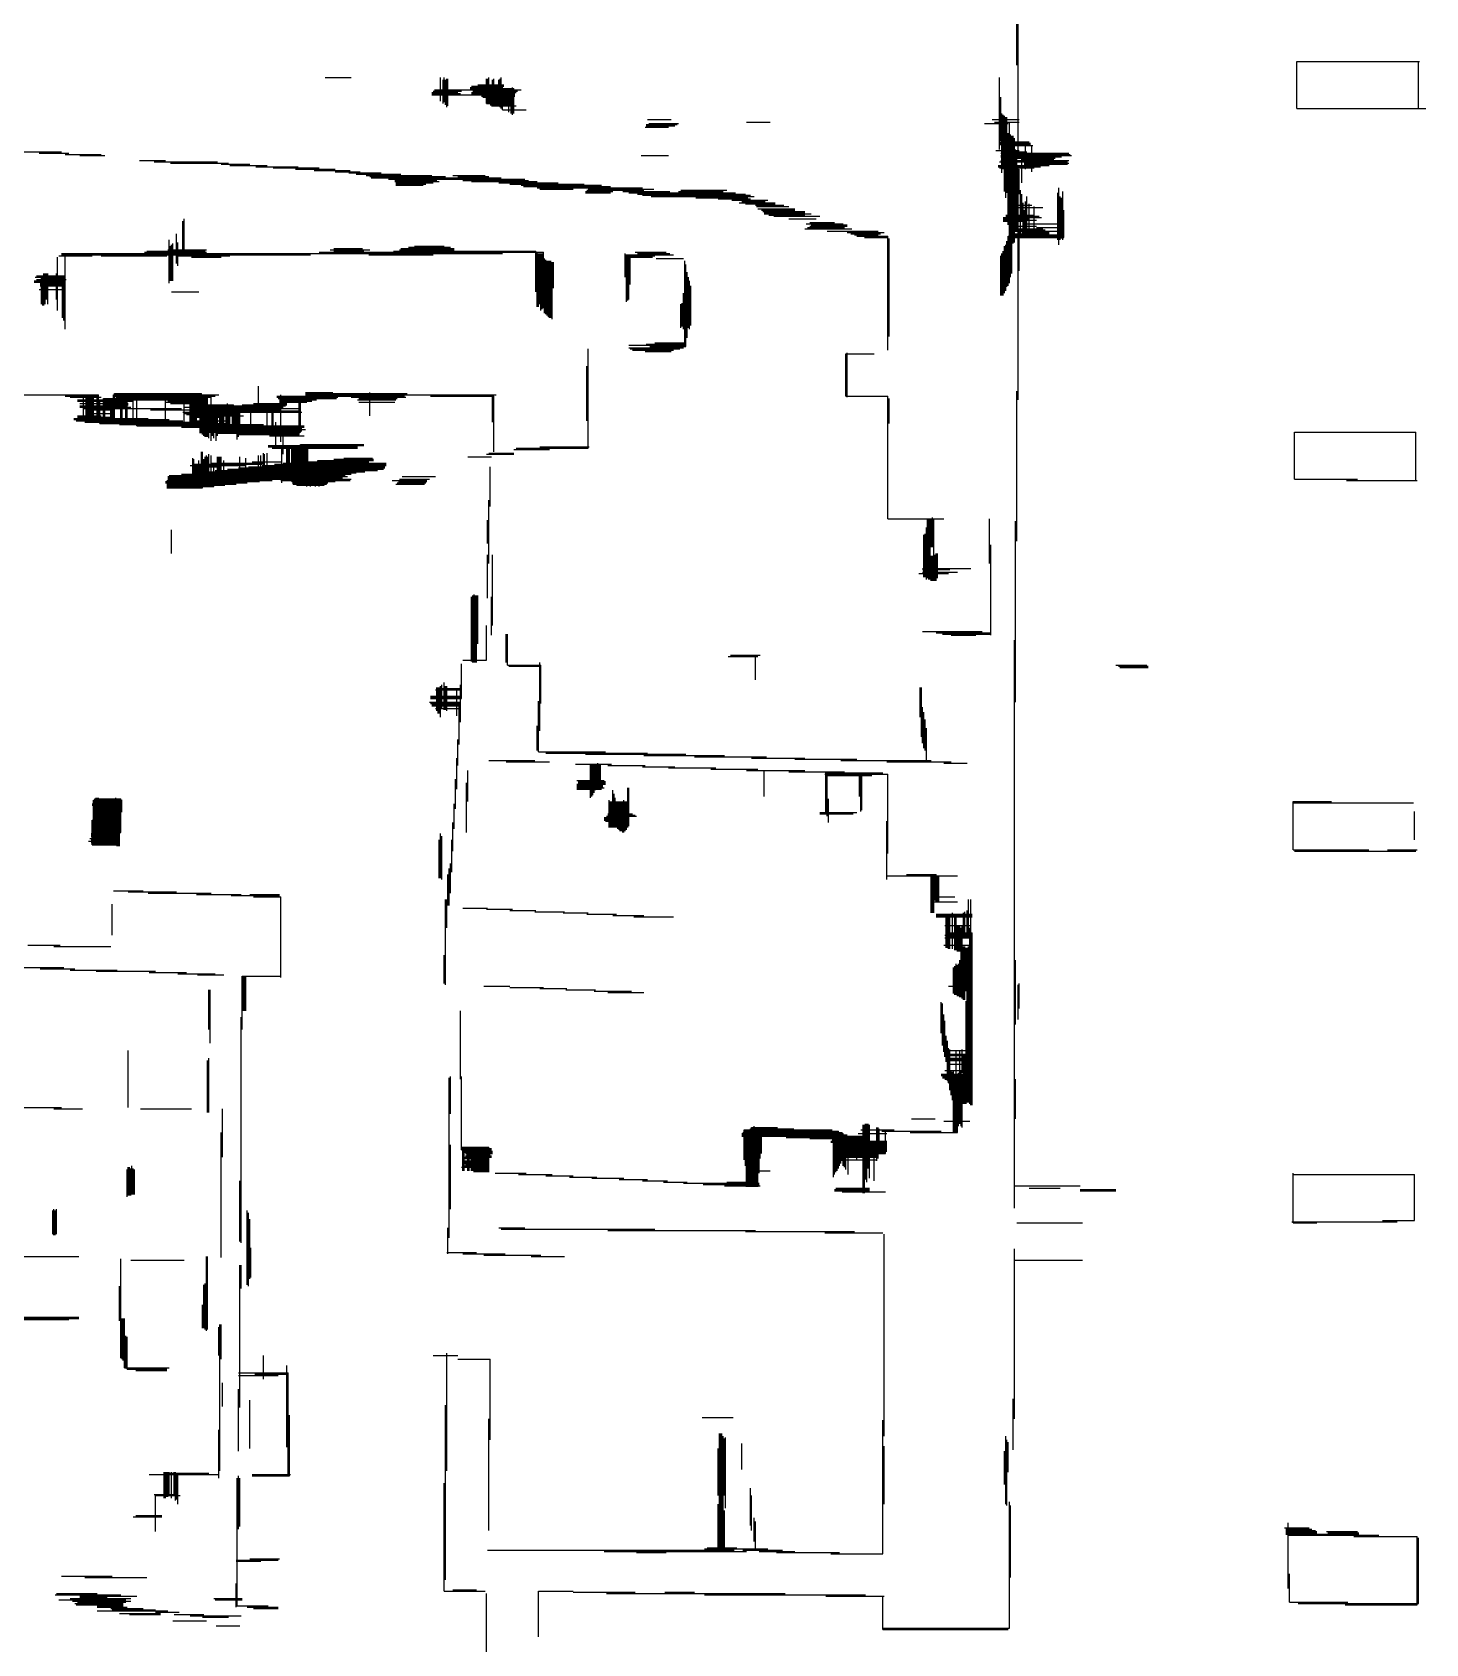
# Model space of a CAD drawing. Extents: x -18.1 to 24.4, y -13.4 to 16.4.
# Drawn here: x 2.81 to 14.06, y -6.92 to 6.08 of the extents above; entities that cross this region are included whole.
import ezdxf

# ---------------------------------------------------------------- set-up
doc = ezdxf.new("R2010")
doc.units = 0
doc.layers.add('1-0_REZ', color=7, linetype='CONTINUOUS')

msp = doc.modelspace()

# ---------------------------------------------------------------- linework, layer by layer
at = {"layer": '1-0_REZ'}
for p, q in [((10.76, 5.81), (10.76, 6.16)), ((10.77, 5.07), (10.77, 6.16)), ((13.02, 5.84), (14.01, 5.84)), ((13.02, 5.46), (13.02, 5.84)), ((14, 5.46), (14, 5.84)), ((5.18, 5.71), (5.39, 5.71)), ((6.04, 5.59), (6.25, 5.59)), ((6.05, 5.6), (6.28, 5.6)), ((6.06, 5.61), (6.76, 5.61)), ((6.11, 5.52), (6.11, 5.71)), ((6.13, 5.5), (6.13, 5.69)), ((6.14, 5.51), (6.14, 5.71)), ((6.15, 5.49), (6.15, 5.69)), ((6.16, 5.47), (6.16, 5.7)), ((6.17, 5.48), (6.17, 5.7)), ((6.35, 5.63), (6.6, 5.63)), ((6.35, 5.62), (6.7, 5.62)), ((6.36, 5.64), (6.62, 5.64)), ((6.36, 5.59), (6.72, 5.59)), ((6.37, 5.6), (6.73, 5.6)), ((6.41, 5.65), (6.62, 5.65)), ((6.48, 5.5), (6.48, 5.7)), ((6.49, 5.5), (6.49, 5.7)), ((6.5, 5.5), (6.5, 5.71)), ((6.53, 5.49), (6.53, 5.69)), ((6.54, 5.49), (6.54, 5.7)), ((6.58, 5.48), (6.58, 5.69)), ((6.59, 5.47), (6.59, 5.7)), ((6.6, 5.46), (6.6, 5.71)), ((6.61, 5.45), (6.61, 5.64)), ((6.66, 5.43), (6.66, 5.62)), ((6.68, 5.42), (6.68, 5.62)), ((6.69, 5.41), (6.69, 5.63)), ((6.7, 5.42), (6.7, 5.62)), ((10.62, 5.13), (10.62, 5.71)), ((6.04, 5.58), (6.27, 5.58)), ((6.04, 5.57), (6.71, 5.57)), ((6.36, 5.58), (6.71, 5.58)), ((6.44, 5.56), (6.71, 5.56)), ((6.45, 5.55), (6.69, 5.55)), ((6.48, 5.54), (6.68, 5.54)), ((6.48, 5.52), (6.7, 5.52)), ((6.48, 5.51), (6.69, 5.51)), ((6.48, 5.5), (6.69, 5.5)), ((6.49, 5.53), (6.68, 5.53)), ((6.51, 5.49), (6.7, 5.49)), ((6.52, 5.48), (6.72, 5.48)), ((10.63, 5.2), (10.63, 5.55)), ((13.02, 5.46), (14.06, 5.46)), ((6.61, 5.45), (6.8, 5.45)), ((7.77, 5.33), (8.02, 5.33)), ((7.78, 5.37), (7.97, 5.37)), ((7.79, 5.34), (8.03, 5.34)), ((8.58, 5.35), (8.77, 5.35)), ((10.5, 5.34), (10.69, 5.34)), ((10.56, 5.37), (10.78, 5.37)), ((10.58, 5.35), (10.78, 5.35)), ((10.64, 4.94), (10.64, 5.42)), ((10.65, 4.97), (10.65, 5.41)), ((10.66, 4.79), (10.66, 5.4)), ((10.67, 4.74), (10.67, 5.39)), ((10.68, 4.78), (10.68, 5.39)), ((10.7, 4.05), (10.7, 5.35)), ((7.76, 5.31), (7.95, 5.31)), ((7.77, 5.32), (8, 5.32)), ((10.69, 4.52), (10.69, 5.26)), ((10.71, 4.1), (10.71, 5.25)), ((10.72, 4.13), (10.72, 5.24)), ((10.73, 4.37), (10.73, 5.24)), ((10.74, 4.38), (10.74, 5.22)), ((2.74, 5.11), (3.05, 5.11)), ((2.87, 5.1), (3.11, 5.1)), ((3.08, 5.09), (3.37, 5.09)), ((3.2, 5.08), (3.4, 5.08)), ((7.73, 5.08), (7.95, 5.08)), ((10.59, 5.12), (10.78, 5.12)), ((10.62, 5.19), (10.86, 5.19)), ((10.62, 5.18), (10.87, 5.18)), ((10.62, 5.17), (10.87, 5.17)), ((10.63, 5.1), (11.18, 5.1)), ((10.63, 5.08), (11.2, 5.08)), ((10.63, 5.07), (11.12, 5.07)), ((10.64, 5.16), (10.89, 5.16)), ((10.64, 5.11), (10.84, 5.11)), ((10.64, 5.09), (11.19, 5.09)), ((10.75, 4.49), (10.75, 5.13)), ((10.76, 4.48), (10.76, 5.07)), ((10.8, 4.86), (10.8, 5.1)), ((10.83, 4.97), (10.83, 5.16)), ((10.88, 4.95), (10.88, 5.16)), ((3.68, 5.04), (3.89, 5.04)), ((3.8, 5.03), (4.31, 5.03)), ((3.93, 5.02), (4.4, 5.02)), ((4.34, 5.01), (4.57, 5.01)), ((4.41, 5), (4.71, 5)), ((4.62, 4.99), (4.96, 4.99)), ((4.76, 4.98), (5.13, 4.98)), ((4.94, 4.97), (5.26, 4.97)), ((5.09, 4.96), (5.38, 4.96)), ((5.26, 4.95), (5.46, 4.95)), ((5.37, 4.94), (5.63, 4.94)), ((10.61, 5), (11.02, 5)), ((10.61, 4.99), (10.95, 4.99)), ((10.62, 5.03), (11.17, 5.03)), ((10.62, 4.98), (10.9, 4.98)), ((10.63, 5.04), (11.18, 5.04)), ((10.64, 5.06), (11.07, 5.06)), ((10.77, 3.11), (10.77, 4.98)), ((10.78, 4.77), (10.78, 4.97)), ((10.8, 5.05), (11.06, 5.05)), ((10.82, 5.02), (11.18, 5.02)), ((10.82, 5.01), (11.17, 5.01)), ((5.43, 4.93), (5.79, 4.93)), ((5.51, 4.92), (6.04, 4.92)), ((5.54, 4.91), (6.15, 4.91)), ((5.55, 4.9), (6.6, 4.9)), ((5.69, 4.89), (6.79, 4.89)), ((5.74, 4.88), (6.08, 4.88)), ((5.74, 4.87), (6.1, 4.87)), ((5.75, 4.86), (6.05, 4.86)), ((5.75, 4.85), (5.99, 4.85)), ((5.75, 4.84), (5.97, 4.84)), ((6.21, 4.92), (6.47, 4.92)), ((6.25, 4.91), (6.5, 4.91)), ((6.29, 4.88), (6.82, 4.88)), ((6.36, 4.87), (6.89, 4.87)), ((6.58, 4.86), (7.06, 4.86)), ((6.67, 4.85), (7.27, 4.85)), ((6.76, 4.84), (7.41, 4.84)), ((6.78, 4.83), (7.48, 4.83)), ((6.89, 4.82), (7.74, 4.82)), ((11.1, 4.36), (11.1, 4.82)), ((6.91, 4.81), (7.18, 4.81)), ((7.28, 4.79), (7.5, 4.79)), ((7.28, 4.78), (7.48, 4.78)), ((7.29, 4.8), (7.75, 4.8)), ((7.3, 4.81), (7.83, 4.81)), ((7.58, 4.79), (7.96, 4.79)), ((7.63, 4.78), (8.49, 4.78)), ((7.7, 4.77), (8.57, 4.77)), ((7.74, 4.76), (8.61, 4.76)), ((7.81, 4.75), (8.64, 4.75)), ((8.03, 4.79), (8.39, 4.79)), ((8.05, 4.8), (8.42, 4.8)), ((8.17, 4.74), (8.59, 4.74)), ((8.35, 4.73), (8.61, 4.73)), ((8.46, 4.72), (8.75, 4.72)), ((8.52, 4.7), (8.81, 4.7)), ((8.54, 4.71), (8.73, 4.71)), ((8.57, 4.69), (8.81, 4.69)), ((8.65, 4.68), (8.88, 4.68)), ((10.69, 4.68), (10.88, 4.68)), ((10.79, 4.42), (10.79, 4.8)), ((10.8, 4.56), (10.8, 4.77)), ((10.81, 4.42), (10.81, 4.7)), ((10.83, 4.42), (10.83, 4.71)), ((10.84, 4.42), (10.84, 4.75)), ((10.86, 4.42), (10.86, 4.69)), ((11.09, 4.4), (11.09, 4.78)), ((11.11, 4.4), (11.11, 4.75)), ((11.12, 4.41), (11.12, 4.74)), ((11.13, 4.4), (11.13, 4.79)), ((4.03, 4.27), (4.03, 4.55)), ((4.04, 4.27), (4.04, 4.57)), ((8.66, 4.67), (8.92, 4.67)), ((8.67, 4.65), (8.97, 4.65)), ((8.7, 4.64), (8.97, 4.64)), ((8.71, 4.63), (9.05, 4.63)), ((8.72, 4.62), (9.05, 4.62)), ((8.72, 4.61), (9.1, 4.61)), ((8.76, 4.6), (9.05, 4.6)), ((8.8, 4.59), (9.17, 4.59)), ((8.92, 4.57), (9.14, 4.57)), ((10.65, 4.58), (10.96, 4.58)), ((10.65, 4.57), (10.86, 4.57)), ((10.65, 4.56), (10.92, 4.56)), ((10.65, 4.55), (10.84, 4.55)), ((10.67, 4.6), (10.9, 4.6)), ((10.67, 4.59), (10.94, 4.59)), ((10.69, 4.66), (10.97, 4.66)), ((10.82, 4.42), (10.82, 4.64)), ((10.9, 4.42), (10.9, 4.67)), ((11.14, 4.42), (11.14, 4.64)), ((3.98, 4.21), (3.98, 4.45)), ((9.05, 4.49), (9.43, 4.49)), ((9.06, 4.53), (9.36, 4.53)), ((9.07, 4.5), (9.37, 4.5)), ((9.09, 4.54), (9.29, 4.54)), ((9.09, 4.51), (9.39, 4.51)), ((9.1, 4.52), (9.39, 4.52)), ((9.23, 4.47), (9.64, 4.47)), ((9.39, 4.46), (9.69, 4.46)), ((9.42, 4.45), (9.66, 4.45)), ((9.45, 4.44), (9.64, 4.44)), ((9.47, 4.43), (9.72, 4.43)), ((9.53, 4.42), (9.72, 4.42)), ((9.72, 3.51), (9.72, 4.43)), ((10.69, 4.43), (11.14, 4.43)), ((10.69, 4.03), (10.69, 4.43)), ((10.69, 4.42), (11.14, 4.42)), ((10.7, 4.51), (10.92, 4.51)), ((10.7, 4.48), (10.99, 4.48)), ((10.7, 4.45), (11.02, 4.45)), ((10.7, 4.44), (11.14, 4.44)), ((10.71, 4.49), (10.97, 4.49)), ((10.71, 4.47), (11.14, 4.47)), ((10.78, 4.15), (10.78, 4.48)), ((10.8, 4.46), (11.02, 4.46)), ((10.84, 4.53), (11.14, 4.53)), ((10.92, 4.5), (11.14, 4.5)), ((3.05, 4.29), (6.61, 4.29)), ((3.08, 3.68), (3.08, 4.29)), ((3.72, 4.3), (4.22, 4.3)), ((3.74, 4.31), (4.21, 4.31)), ((3.91, 4.32), (4.22, 4.32)), ((3.92, 4.05), (3.92, 4.4)), ((3.93, 4.07), (3.93, 4.35)), ((3.94, 4.07), (3.94, 4.36)), ((3.95, 4.07), (3.95, 4.37)), ((3.99, 4.19), (3.99, 4.38)), ((5.13, 4.3), (6.94, 4.3)), ((5.22, 4.32), (5.54, 4.32)), ((5.25, 4.33), (5.48, 4.33)), ((5.25, 4.31), (5.49, 4.31)), ((5.73, 4.31), (6.88, 4.31)), ((5.78, 4.32), (6.22, 4.32)), ((5.79, 4.33), (6.22, 4.33)), ((5.85, 4.34), (6.19, 4.34)), ((5.9, 4.35), (6.14, 4.35)), ((6.88, 3.98), (6.88, 4.31)), ((6.89, 3.86), (6.89, 4.3)), ((6.9, 3.86), (6.9, 4.29)), ((6.91, 3.88), (6.91, 4.29)), ((6.92, 3.83), (6.92, 4.29)), ((6.93, 3.84), (6.93, 4.29)), ((6.94, 3.85), (6.94, 4.3)), ((7.6, 4.1), (7.6, 4.29)), ((7.68, 4.3), (7.93, 4.3)), ((7.7, 4.29), (7.96, 4.29)), ((9.73, 3.62), (9.73, 4.41)), ((10.64, 3.95), (10.64, 4.29)), ((10.65, 3.95), (10.65, 4.31)), ((10.66, 3.97), (10.66, 4.35)), ((10.67, 3.99), (10.67, 4.36)), ((10.68, 4.02), (10.68, 4.39)), ((3.02, 3.83), (3.02, 4.26)), ((3.03, 4.27), (3.3, 4.27)), ((3.05, 4.28), (5.06, 4.28)), ((3.37, 4.27), (3.9, 4.27)), ((3.98, 4.27), (4.41, 4.27)), ((4.1, 4.26), (4.34, 4.26)), ((5.53, 4.28), (6.05, 4.28)), ((6.95, 3.81), (6.95, 4.25)), ((6.96, 3.8), (6.96, 4.24)), ((6.97, 3.79), (6.97, 4.23)), ((6.98, 3.78), (6.98, 4.23)), ((6.99, 3.77), (6.99, 4.23)), ((7, 3.77), (7, 4.23)), ((7.01, 3.76), (7.01, 4.22)), ((7.02, 4.01), (7.02, 4.22)), ((7.6, 4.28), (7.99, 4.28)), ((7.61, 3.9), (7.61, 4.28)), ((7.61, 4.27), (7.84, 4.27)), ((7.61, 4.26), (7.82, 4.26)), ((7.62, 3.91), (7.62, 4.28)), ((7.63, 3.92), (7.63, 4.28)), ((7.64, 4.04), (7.64, 4.28)), ((7.85, 4.25), (8.07, 4.25)), ((8.08, 3.55), (8.08, 4.23)), ((8.09, 3.54), (8.09, 4.2)), ((10.63, 3.95), (10.63, 4.27)), ((2.83, 4.07), (3.08, 4.07)), ((2.83, 4.06), (3.08, 4.06)), ((2.84, 4.1), (3.08, 4.1)), ((2.85, 4.11), (3.08, 4.11)), ((2.85, 4.08), (3.09, 4.08)), ((2.88, 4.05), (3.08, 4.05)), ((2.88, 4.04), (3.08, 4.04)), ((2.88, 4.03), (3.08, 4.03)), ((2.89, 3.88), (2.89, 4.11)), ((2.89, 4.09), (3.08, 4.09)), ((2.9, 3.87), (2.9, 4.11)), ((2.91, 3.87), (2.91, 4.13)), ((2.92, 3.88), (2.92, 4.13)), ((2.93, 3.92), (2.93, 4.13)), ((2.94, 3.88), (2.94, 4.13)), ((3.01, 3.92), (3.01, 4.13)), ((3.06, 3.77), (3.06, 4.11)), ((3.07, 3.75), (3.07, 4.11)), ((8.1, 3.61), (8.1, 4.14)), ((8.11, 3.69), (8.11, 4.1)), ((8.12, 3.68), (8.12, 4.07)), ((8.13, 3.71), (8.13, 4.03)), ((2.87, 4), (3.08, 4)), ((3.94, 3.98), (4.16, 3.98)), ((8.07, 3.68), (8.07, 3.97)), ((8.05, 3.69), (8.05, 3.88)), ((8.06, 3.7), (8.06, 3.89)), ((7.3, 2.72), (7.3, 3.52)), ((7.63, 3.55), (8.09, 3.55)), ((7.63, 3.53), (8.07, 3.53)), ((7.64, 3.52), (8.04, 3.52)), ((7.77, 3.56), (8.09, 3.56)), ((7.8, 3.54), (8.09, 3.54)), ((7.84, 3.57), (8.09, 3.57)), ((7.29, 2.94), (7.29, 3.38)), ((7.66, 3.51), (7.99, 3.51)), ((7.76, 3.5), (7.97, 3.5)), ((9.38, 3.48), (9.61, 3.48)), ((9.38, 3.14), (9.38, 3.48)), ((9.39, 3.13), (9.39, 3.49)), ((1.93, 3.15), (3.35, 3.15)), ((3.08, 3.14), (3.34, 3.14)), ((3.12, 3.13), (3.37, 3.13)), ((3.23, 2.94), (3.23, 3.15)), ((3.25, 2.93), (3.25, 3.15)), ((3.26, 2.93), (3.26, 3.15)), ((3.27, 2.93), (3.27, 3.15)), ((3.28, 2.93), (3.28, 3.15)), ((3.29, 2.93), (3.29, 3.15)), ((3.3, 2.93), (3.3, 3.15)), ((3.31, 2.93), (3.31, 3.15)), ((3.34, 2.93), (3.34, 3.15)), ((3.35, 2.93), (3.35, 3.15)), ((3.39, 3.12), (4.21, 3.12)), ((3.39, 2.92), (3.39, 3.12)), ((3.45, 2.92), (3.45, 3.12)), ((3.46, 2.92), (3.46, 3.12)), ((3.47, 3.15), (4.32, 3.15)), ((3.47, 2.92), (3.47, 3.15)), ((3.48, 3.16), (4.18, 3.16)), ((3.48, 2.92), (3.48, 3.16)), ((3.48, 3.14), (4.29, 3.14)), ((3.49, 3.13), (4.26, 3.13)), ((3.53, 2.92), (3.53, 3.16)), ((3.54, 2.91), (3.54, 3.16)), ((3.57, 2.91), (3.57, 3.16)), ((3.58, 2.91), (3.58, 3.16)), ((3.63, 2.91), (3.63, 3.16)), ((3.66, 2.9), (3.66, 3.16)), ((3.89, 2.9), (3.89, 3.16)), ((4.04, 2.89), (4.04, 3.16)), ((4.09, 2.89), (4.09, 3.16)), ((4.1, 2.89), (4.1, 3.16)), ((4.11, 2.89), (4.11, 3.16)), ((4.12, 2.89), (4.12, 3.16)), ((4.13, 2.89), (4.13, 3.16)), ((4.14, 2.89), (4.14, 3.16)), ((4.17, 2.84), (4.17, 3.16)), ((4.18, 2.84), (4.18, 3.16)), ((4.19, 2.83), (4.19, 3.15)), ((4.2, 2.82), (4.2, 3.15)), ((4.21, 2.81), (4.21, 3.15)), ((4.22, 2.81), (4.22, 3.15)), ((4.23, 2.81), (4.23, 3.15)), ((4.26, 2.78), (4.26, 3.15)), ((4.64, 3.01), (4.64, 3.22)), ((4.79, 3.14), (5.82, 3.14)), ((4.79, 3.13), (5.28, 3.13)), ((4.8, 3.12), (5.27, 3.12)), ((4.82, 2.77), (4.82, 3.15)), ((4.97, 2.83), (4.97, 3.14)), ((4.98, 2.85), (4.98, 3.14)), ((5.02, 3.17), (5.24, 3.17)), ((5.02, 3.16), (5.84, 3.16)), ((5.02, 3.15), (6.56, 3.15)), ((5.39, 3.13), (5.83, 3.13)), ((5.45, 3.12), (5.76, 3.12)), ((5.54, 2.98), (5.54, 3.17)), ((6.03, 3.14), (6.54, 3.14)), ((6.53, 2.93), (6.53, 3.15)), ((6.54, 2.69), (6.54, 3.14)), ((9.38, 3.14), (9.72, 3.14)), ((9.72, 2.15), (9.72, 3.14)), ((9.73, 2.92), (9.73, 3.12)), ((10.76, 1.97), (10.76, 3.18)), ((3.18, 3.11), (4.19, 3.11)), ((3.18, 3.1), (3.63, 3.1)), ((3.2, 3.08), (3.59, 3.08)), ((3.2, 3.06), (3.58, 3.06)), ((3.2, 3.05), (3.61, 3.05)), ((3.23, 3.04), (4.02, 3.04)), ((3.25, 3.03), (3.47, 3.03)), ((3.25, 3), (3.48, 3)), ((3.36, 2.92), (3.36, 3.11)), ((3.39, 3.09), (3.58, 3.09)), ((3.4, 2.92), (3.4, 3.11)), ((3.4, 3.07), (3.59, 3.07)), ((3.77, 3.03), (4.82, 3.03)), ((3.89, 3.09), (4.21, 3.09)), ((3.91, 3.1), (4.2, 3.1)), ((3.93, 3.08), (4.23, 3.08)), ((4.03, 3.01), (4.99, 3.01)), ((4.04, 3.05), (4.84, 3.05)), ((4.04, 3), (4.49, 3)), ((4.06, 2.99), (4.48, 2.99)), ((4.09, 3.07), (4.44, 3.07)), ((4.09, 3.06), (4.86, 3.06)), ((4.1, 3.02), (4.97, 3.02)), ((4.13, 3.04), (4.98, 3.04)), ((4.24, 2.8), (4.24, 3.06)), ((4.25, 2.86), (4.25, 3.06)), ((4.27, 2.82), (4.27, 3.06)), ((4.28, 2.8), (4.28, 3.07)), ((4.29, 2.88), (4.29, 3.07)), ((4.3, 2.78), (4.3, 3.07)), ((4.31, 2.82), (4.31, 3.07)), ((4.33, 2.88), (4.33, 3.07)), ((4.34, 2.88), (4.34, 3.07)), ((4.35, 2.84), (4.35, 3.06)), ((4.36, 2.86), (4.36, 3.07)), ((4.38, 2.84), (4.38, 3.07)), ((4.39, 2.88), (4.39, 3.08)), ((4.4, 2.86), (4.4, 3.07)), ((4.41, 2.85), (4.41, 3.07)), ((4.43, 2.84), (4.43, 3.06)), ((4.44, 2.85), (4.44, 3.07)), ((4.45, 2.85), (4.45, 3.06)), ((4.46, 2.86), (4.46, 3.06)), ((4.47, 2.79), (4.47, 3.06)), ((4.48, 2.81), (4.48, 3.06)), ((4.49, 2.86), (4.49, 3.06)), ((4.51, 3.07), (4.87, 3.07)), ((4.58, 2.83), (4.58, 3.06)), ((4.6, 3.08), (4.87, 3.08)), ((4.71, 2.84), (4.71, 3.08)), ((4.75, 2.83), (4.75, 3.07)), ((4.76, 2.85), (4.76, 3.08)), ((4.81, 3.11), (5.11, 3.11)), ((4.81, 3.1), (5.07, 3.1)), ((4.81, 3.09), (5.03, 3.09)), ((5.44, 3.11), (5.75, 3.11)), ((5.45, 3.09), (5.74, 3.09)), ((3.15, 2.96), (3.75, 2.96)), ((3.15, 2.95), (3.92, 2.95)), ((3.17, 2.94), (4.03, 2.94)), ((3.18, 2.98), (3.37, 2.98)), ((3.18, 2.97), (3.48, 2.97)), ((3.24, 2.93), (4.31, 2.93)), ((3.36, 2.92), (4.4, 2.92)), ((3.52, 2.91), (4.68, 2.91)), ((3.66, 2.9), (5.01, 2.9)), ((4.02, 2.89), (5.01, 2.89)), ((4.1, 2.97), (4.34, 2.97)), ((4.11, 2.98), (4.52, 2.98)), ((4.13, 2.94), (4.41, 2.94)), ((4.2, 2.87), (5.02, 2.87)), ((4.2, 2.86), (4.99, 2.86)), ((4.26, 2.88), (4.99, 2.88)), ((4.78, 2.72), (4.78, 2.93)), ((4.84, 2.67), (4.84, 2.9)), ((4.21, 2.85), (4.98, 2.85)), ((4.31, 2.84), (4.96, 2.84)), ((4.47, 2.83), (4.97, 2.83)), ((4.72, 2.74), (5.49, 2.74)), ((4.72, 2.73), (5.44, 2.73)), ((4.73, 2.82), (5.01, 2.82)), ((4.83, 2.44), (4.83, 2.74)), ((4.87, 2.48), (4.87, 2.74)), ((4.88, 2.46), (4.88, 2.73)), ((4.89, 2.48), (4.89, 2.74)), ((4.91, 2.45), (4.91, 2.74)), ((4.92, 2.43), (4.92, 2.74)), ((4.94, 2.43), (4.94, 2.74)), ((4.95, 2.42), (4.95, 2.74)), ((4.96, 2.43), (4.96, 2.74)), ((4.98, 2.75), (5.49, 2.75)), ((4.98, 2.42), (4.98, 2.75)), ((5, 2.42), (5, 2.75)), ((5.01, 2.43), (5.01, 2.74)), ((5.02, 2.42), (5.02, 2.74)), ((5.04, 2.43), (5.04, 2.74)), ((6.91, 2.73), (7.31, 2.73)), ((13, 2.85), (13.98, 2.85)), ((13, 2.47), (13, 2.85)), ((13.98, 2.46), (13.98, 2.85)), ((4.11, 2.4), (4.11, 2.64)), ((4.12, 2.4), (4.12, 2.63)), ((4.16, 2.4), (4.16, 2.62)), ((4.18, 2.4), (4.18, 2.69)), ((4.19, 2.4), (4.19, 2.69)), ((4.2, 2.41), (4.2, 2.63)), ((4.21, 2.41), (4.21, 2.65)), ((4.22, 2.41), (4.22, 2.66)), ((4.23, 2.41), (4.23, 2.65)), ((4.24, 2.41), (4.24, 2.67)), ((4.26, 2.41), (4.26, 2.66)), ((4.26, 2.6), (4.68, 2.6)), ((4.28, 2.41), (4.28, 2.6)), ((4.31, 2.42), (4.31, 2.65)), ((4.32, 2.42), (4.32, 2.65)), ((4.33, 2.42), (4.33, 2.65)), ((4.34, 2.42), (4.34, 2.65)), ((4.36, 2.43), (4.36, 2.62)), ((4.49, 2.44), (4.49, 2.65)), ((4.54, 2.44), (4.54, 2.64)), ((4.59, 2.61), (4.83, 2.61)), ((4.64, 2.46), (4.64, 2.66)), ((4.66, 2.46), (4.66, 2.66)), ((4.68, 2.46), (4.68, 2.68)), ((4.69, 2.46), (4.69, 2.67)), ((4.71, 2.46), (4.71, 2.68)), ((4.75, 2.72), (5.44, 2.72)), ((4.84, 2.6), (5.67, 2.6)), ((4.93, 2.43), (4.93, 2.72)), ((4.97, 2.42), (4.97, 2.72)), ((4.99, 2.42), (4.99, 2.72)), ((5, 2.61), (5.53, 2.61)), ((5.03, 2.41), (5.03, 2.72)), ((5.05, 2.42), (5.05, 2.61)), ((5.06, 2.41), (5.06, 2.61)), ((5.07, 2.42), (5.07, 2.61)), ((5.1, 2.41), (5.1, 2.61)), ((5.12, 2.62), (5.57, 2.62)), ((5.12, 2.43), (5.12, 2.62)), ((5.13, 2.41), (5.13, 2.62)), ((5.14, 2.42), (5.14, 2.62)), ((5.15, 2.42), (5.15, 2.61)), ((5.16, 2.42), (5.16, 2.62)), ((5.17, 2.42), (5.17, 2.62)), ((5.18, 2.43), (5.18, 2.62)), ((5.19, 2.43), (5.19, 2.62)), ((5.25, 2.63), (5.57, 2.63)), ((5.33, 2.64), (5.56, 2.64)), ((6.33, 2.65), (6.52, 2.65)), ((6.48, 2.67), (6.7, 2.67)), ((6.5, 2.68), (6.7, 2.68)), ((6.7, 2.71), (6.99, 2.71)), ((6.72, 2.72), (7.3, 2.72)), ((3.91, 2.49), (5.36, 2.49)), ((3.91, 2.48), (5.32, 2.48)), ((3.91, 2.47), (5.39, 2.47)), ((3.92, 2.5), (5.34, 2.5)), ((4.02, 2.51), (5.39, 2.51)), ((4.09, 2.58), (4.53, 2.58)), ((4.11, 2.59), (4.67, 2.59)), ((4.11, 2.57), (4.31, 2.57)), ((4.12, 2.52), (5.43, 2.52)), ((4.13, 2.4), (4.13, 2.59)), ((4.14, 2.4), (4.14, 2.59)), ((4.15, 2.4), (4.15, 2.59)), ((4.17, 2.4), (4.17, 2.59)), ((4.2, 2.53), (5.5, 2.53)), ((4.29, 2.54), (5.6, 2.54)), ((4.39, 2.55), (5.65, 2.55)), ((4.48, 2.56), (5.66, 2.56)), ((4.56, 2.57), (5.66, 2.57)), ((4.67, 2.58), (5.67, 2.58)), ((4.77, 2.59), (5.67, 2.59)), ((5.78, 2.47), (6.02, 2.47)), ((5.8, 2.49), (6.07, 2.49)), ((6.51, 2.25), (6.51, 2.57)), ((13, 2.47), (13.51, 2.47)), ((3.89, 2.45), (4.65, 2.45)), ((3.89, 2.44), (4.55, 2.44)), ((3.9, 2.46), (4.75, 2.46)), ((3.9, 2.43), (4.46, 2.43)), ((3.9, 2.42), (4.37, 2.42)), ((3.9, 2.41), (4.28, 2.41)), ((3.9, 2.4), (4.19, 2.4)), ((4.82, 2.46), (5.38, 2.46)), ((4.91, 2.45), (5.26, 2.45)), ((4.92, 2.44), (5.2, 2.44)), ((4.92, 2.43), (5.19, 2.43)), ((4.95, 2.42), (5.17, 2.42)), ((5.72, 2.46), (6, 2.46)), ((5.75, 2.43), (5.98, 2.43)), ((5.76, 2.44), (5.99, 2.44)), ((5.77, 2.45), (6, 2.45)), ((13.42, 2.46), (13.99, 2.46)), ((6.5, 1.79), (6.5, 2.3)), ((6.49, 1.95), (6.49, 2.14)), ((9.72, 2.15), (10.17, 2.15)), ((10.03, 1.66), (10.03, 2.08)), ((10.04, 1.67), (10.04, 2.15)), ((10.05, 1.66), (10.05, 2.15)), ((10.06, 1.66), (10.06, 2.15)), ((10.07, 1.92), (10.07, 2.15)), ((10.08, 1.92), (10.08, 2.16)), ((10.09, 1.65), (10.09, 2.15)), ((10.54, 1.79), (10.54, 2.15)), ((10.75, 0.67), (10.75, 2.13)), ((3.94, 1.87), (3.94, 2.06)), ((10.01, 1.68), (10.01, 2.02)), ((10.02, 1.68), (10.02, 2.03)), ((6.49, 1.51), (6.49, 1.86)), ((6.53, 1.29), (6.53, 1.86)), ((10.07, 1.65), (10.07, 1.85)), ((10.08, 1.65), (10.08, 1.85)), ((10.1, 1.65), (10.1, 1.86)), ((10.11, 1.65), (10.11, 1.87)), ((10.12, 1.67), (10.12, 1.87)), ((10.55, 1.21), (10.55, 1.94)), ((9.97, 1.71), (10.21, 1.71)), ((10, 1.75), (10.39, 1.75)), ((10, 1.74), (10.22, 1.74)), ((10, 1.72), (10.28, 1.72)), ((6.36, 1), (6.36, 1.52)), ((6.37, 0.99), (6.37, 1.53)), ((6.38, 0.99), (6.38, 1.54)), ((6.39, 0.99), (6.39, 1.53)), ((6.4, 0.99), (6.4, 1.53)), ((6.41, 1.14), (6.41, 1.53)), ((6.52, 1.21), (6.52, 1.52)), ((6.48, 1.01), (6.48, 1.29)), ((6.64, 0.99), (6.64, 1.22)), ((6.65, 0.97), (6.65, 1.22)), ((10, 1.24), (10.48, 1.24)), ((10.11, 1.23), (10.55, 1.23)), ((10.16, 1.22), (10.55, 1.22)), ((10.23, 1.21), (10.43, 1.21)), ((10.74, -3.41), (10.74, 1.17)), ((8.43, 1.04), (8.67, 1.04)), ((8.45, 1.05), (8.69, 1.05)), ((8.65, 0.85), (8.65, 1.05)), ((6.28, 0.7), (6.28, 0.98)), ((6.29, 1.01), (6.48, 1.01)), ((6.65, 0.97), (6.92, 0.97)), ((6.66, 0.96), (6.92, 0.96)), ((6.91, 0.44), (6.91, 0.99)), ((6.92, 0.66), (6.92, 0.97)), ((11.56, 0.97), (11.81, 0.97)), ((11.58, 0.96), (11.82, 0.96)), ((11.59, 0.95), (11.82, 0.95)), ((6.08, 0.6), (6.08, 0.79)), ((6.08, 0.78), (6.28, 0.78)), ((6.09, 0.58), (6.09, 0.79)), ((6.1, 0.58), (6.1, 0.79)), ((6.11, 0.55), (6.11, 0.8)), ((6.12, 0.62), (6.12, 0.81)), ((6.14, 0.61), (6.14, 0.83)), ((6.15, 0.61), (6.15, 0.8)), ((6.16, 0.6), (6.16, 0.8)), ((6.24, 0.56), (6.24, 0.78)), ((6.27, 0.51), (6.27, 0.81)), ((9.98, 0.55), (9.98, 0.79)), ((9.99, 0.39), (9.99, 0.79)), ((6.02, 0.67), (6.27, 0.67)), ((6.03, 0.72), (6.28, 0.72)), ((6.03, 0.71), (6.28, 0.71)), ((6.03, 0.7), (6.28, 0.7)), ((6.03, 0.66), (6.27, 0.66)), ((6.04, 0.65), (6.27, 0.65)), ((6.07, 0.77), (6.28, 0.77)), ((6.9, 0.27), (6.9, 0.68)), ((6.04, 0.64), (6.27, 0.64)), ((6.07, 0.62), (6.27, 0.62)), ((6.26, 0.33), (6.26, 0.64)), ((10, 0.34), (10, 0.63)), ((10.01, 0.3), (10.01, 0.59)), ((10.02, 0.28), (10.02, 0.53)), ((6.89, 0.28), (6.89, 0.48)), ((10.03, 0.19), (10.03, 0.46)), ((6.25, 0.16), (6.25, 0.37)), ((6.9, 0.27), (7.44, 0.27)), ((6.96, 0.26), (7.78, 0.26)), ((6.24, -0.03), (6.24, 0.22)), ((6.5, 0.2), (6.87, 0.2)), ((6.64, 0.19), (6.99, 0.19)), ((7.2, 0.17), (7.49, 0.17)), ((7.28, 0.25), (8.09, 0.25)), ((7.32, -0.1), (7.32, 0.17)), ((7.33, -0.09), (7.33, 0.17)), ((7.34, -0.08), (7.34, 0.17)), ((7.35, -0.06), (7.35, 0.17)), ((7.36, -0.04), (7.36, 0.17)), ((7.37, -0.03), (7.37, 0.17)), ((7.38, -0.02), (7.38, 0.18)), ((7.39, -0.02), (7.39, 0.17)), ((7.4, -0.02), (7.4, 0.17)), ((7.46, 0.16), (7.76, 0.16)), ((7.74, 0.15), (8, 0.15)), ((7.75, 0.24), (8.4, 0.24)), ((7.95, 0.14), (8.33, 0.14)), ((8.16, 0.23), (8.74, 0.23)), ((8.29, 0.13), (8.67, 0.13)), ((8.62, 0.22), (9.05, 0.22)), ((8.97, 0.21), (9.47, 0.21)), ((9.34, 0.2), (10.07, 0.2)), ((9.71, 0.19), (10.23, 0.19)), ((10.17, 0.18), (10.36, 0.18)), ((6.23, -0.19), (6.23, 0.05)), ((6.32, -0.38), (6.32, 0.02)), ((6.33, -0.13), (6.33, 0.12)), ((7.21, 0.04), (7.43, 0.04)), ((7.21, 0.01), (7.44, 0.01)), ((7.21, 0), (7.42, 0)), ((7.22, 0.03), (7.44, 0.03)), ((7.22, 0.02), (7.44, 0.02)), ((8.58, 0.12), (9.05, 0.12)), ((8.72, -0.09), (8.72, 0.12)), ((8.92, 0.11), (9.37, 0.11)), ((9.21, 0.09), (9.72, 0.09)), ((9.22, -0.22), (9.22, 0.11)), ((9.22, 0.1), (9.68, 0.1)), ((9.22, 0.08), (9.59, 0.08)), ((9.23, -0.25), (9.23, 0.11)), ((9.49, -0.09), (9.49, 0.1)), ((9.5, -0.21), (9.5, 0.1)), ((9.51, -0.2), (9.51, 0.1)), ((9.72, -0.55), (9.72, 0.09)), ((3.31, -0.12), (3.54, -0.12)), ((3.31, -0.48), (3.31, -0.12)), ((3.31, -0.13), (3.54, -0.13)), ((3.32, -0.11), (3.53, -0.11)), ((3.32, -0.48), (3.32, -0.11)), ((3.33, -0.47), (3.33, -0.1)), ((3.34, -0.47), (3.34, -0.1)), ((3.35, -0.47), (3.35, -0.1)), ((3.36, -0.48), (3.36, -0.11)), ((3.37, -0.47), (3.37, -0.11)), ((3.38, -0.48), (3.38, -0.11)), ((3.39, -0.47), (3.39, -0.11)), ((3.4, -0.47), (3.4, -0.11)), ((3.41, -0.47), (3.41, -0.11)), ((3.42, -0.47), (3.42, -0.11)), ((3.43, -0.48), (3.43, -0.11)), ((3.44, -0.47), (3.44, -0.11)), ((3.45, -0.47), (3.45, -0.11)), ((3.46, -0.47), (3.46, -0.11)), ((3.47, -0.48), (3.47, -0.11)), ((3.48, -0.46), (3.48, -0.11)), ((3.49, -0.48), (3.49, -0.1)), ((3.5, -0.49), (3.5, -0.11)), ((3.51, -0.49), (3.51, -0.11)), ((3.52, -0.49), (3.52, -0.11)), ((3.53, -0.38), (3.53, -0.11)), ((7.21, -0.01), (7.42, -0.01)), ((7.21, -0.02), (7.43, -0.02)), ((7.21, -0.03), (7.41, -0.03)), ((7.47, -0.34), (7.47, -0.12)), ((7.48, -0.34), (7.48, -0.13)), ((7.49, -0.34), (7.49, -0.13)), ((7.5, -0.34), (7.5, -0.04)), ((7.51, -0.34), (7.51, -0.07)), ((7.52, -0.34), (7.52, -0.1)), ((7.53, -0.34), (7.53, -0.13)), ((7.54, -0.35), (7.54, -0.13)), ((7.55, -0.36), (7.55, -0.13)), ((7.56, -0.37), (7.56, -0.13)), ((7.57, -0.37), (7.57, -0.13)), ((7.58, -0.38), (7.58, -0.13)), ((7.59, -0.38), (7.59, -0.12)), ((7.6, -0.37), (7.6, -0.13)), ((7.61, -0.36), (7.61, -0.13)), ((7.62, -0.34), (7.62, -0.02)), ((7.63, -0.33), (7.63, -0.02)), ((9.24, -0.3), (9.24, -0.11)), ((12.99, -0.13), (13.3, -0.13)), ((12.99, -0.52), (12.99, -0.13)), ((3.3, -0.15), (3.54, -0.15)), ((3.3, -0.16), (3.54, -0.16)), ((3.31, -0.17), (3.54, -0.17)), ((3.31, -0.18), (3.54, -0.18)), ((3.31, -0.19), (3.54, -0.19)), ((3.31, -0.21), (3.54, -0.21)), ((3.31, -0.22), (3.53, -0.22)), ((3.31, -0.23), (3.53, -0.23)), ((3.31, -0.24), (3.53, -0.24)), ((3.31, -0.25), (3.53, -0.25)), ((3.31, -0.26), (3.53, -0.26)), ((3.32, -0.14), (3.54, -0.14)), ((3.32, -0.2), (3.54, -0.2)), ((6.22, -0.35), (6.22, -0.15)), ((7.43, -0.26), (7.63, -0.26)), ((7.45, -0.25), (7.69, -0.25)), ((7.46, -0.23), (7.66, -0.23)), ((7.46, -0.24), (7.68, -0.24)), ((9.17, -0.22), (9.47, -0.22)), ((9.17, -0.23), (9.44, -0.23)), ((12.99, -0.14), (13.96, -0.14)), ((13.97, -0.44), (13.97, -0.21)), ((3.29, -0.39), (3.52, -0.39)), ((3.3, -0.28), (3.53, -0.28)), ((3.3, -0.48), (3.3, -0.28)), ((3.3, -0.29), (3.53, -0.29)), ((3.3, -0.3), (3.53, -0.3)), ((3.3, -0.31), (3.53, -0.31)), ((3.3, -0.32), (3.53, -0.32)), ((3.3, -0.34), (3.53, -0.34)), ((3.3, -0.35), (3.53, -0.35)), ((3.3, -0.36), (3.53, -0.36)), ((3.3, -0.37), (3.53, -0.37)), ((3.3, -0.38), (3.53, -0.38)), ((3.31, -0.27), (3.53, -0.27)), ((3.31, -0.33), (3.53, -0.33)), ((6.11, -0.75), (6.11, -0.39)), ((6.21, -0.53), (6.21, -0.3)), ((7.43, -0.27), (7.63, -0.27)), ((7.43, -0.28), (7.63, -0.28)), ((7.44, -0.29), (7.63, -0.29)), ((9.71, -0.76), (9.71, -0.29)), ((3.27, -0.45), (3.52, -0.45)), ((3.28, -0.43), (3.52, -0.43)), ((3.29, -0.4), (3.52, -0.4)), ((3.29, -0.41), (3.52, -0.41)), ((3.29, -0.44), (3.52, -0.44)), ((3.29, -0.46), (3.52, -0.46)), ((3.3, -0.42), (3.52, -0.42)), ((3.3, -0.47), (3.52, -0.47)), ((3.3, -0.48), (3.52, -0.48)), ((6.1, -0.75), (6.1, -0.44)), ((6.12, -0.76), (6.12, -0.41)), ((6.2, -0.7), (6.2, -0.44)), ((12.99, -0.52), (13.6, -0.52)), ((13.75, -0.52), (13.99, -0.52)), ((6.19, -0.87), (6.19, -0.63)), ((13, -0.53), (13.98, -0.53)), ((6.17, -0.97), (6.17, -0.72)), ((6.18, -0.97), (6.18, -0.67)), ((9.71, -0.73), (10.28, -0.73)), ((9.87, -0.72), (10.11, -0.72)), ((10.07, -1.03), (10.07, -0.72)), ((10.08, -1.03), (10.08, -0.72)), ((10.09, -1.03), (10.09, -0.72)), ((10.1, -0.93), (10.1, -0.72)), ((10.11, -0.94), (10.11, -0.72)), ((10.12, -0.94), (10.12, -0.73)), ((10.13, -0.94), (10.13, -0.73)), ((3.47, -0.85), (3.71, -0.85)), ((3.59, -0.86), (3.98, -0.86)), ((3.75, -0.87), (4.26, -0.87)), ((4.14, -0.88), (4.5, -0.88)), ((4.42, -0.89), (4.81, -0.89)), ((4.57, -0.88), (4.81, -0.88)), ((4.6, -0.9), (4.82, -0.9)), ((4.82, -1.55), (4.82, -0.9)), ((10.07, -0.9), (10.26, -0.9)), ((3.46, -1.21), (3.46, -0.96)), ((6.15, -1.61), (6.15, -0.92)), ((6.16, -1.15), (6.16, -0.92)), ((6.29, -0.99), (6.49, -0.99)), ((6.48, -1), (6.69, -1)), ((6.67, -1.01), (6.88, -1.01)), ((6.87, -1.02), (7.11, -1.02)), ((7.1, -1.03), (7.3, -1.03)), ((7.29, -1.04), (7.53, -1.04)), ((10.07, -0.94), (10.28, -0.94)), ((10.11, -1.04), (10.4, -1.04)), ((10.19, -1.31), (10.19, -1.04)), ((10.2, -1.31), (10.2, -1.04)), ((10.21, -1.32), (10.21, -1.04)), ((10.22, -1.32), (10.22, -1.04)), ((10.24, -1.32), (10.24, -1.03)), ((10.26, -1.33), (10.26, -1.04)), ((10.33, -1.22), (10.33, -1.03)), ((10.34, -1.22), (10.34, -1.02)), ((10.36, -1.23), (10.36, -1.01)), ((10.37, -1.23), (10.37, -0.92)), ((10.39, -2.58), (10.39, -0.92)), ((7.5, -1.05), (7.75, -1.05)), ((7.67, -1.06), (7.99, -1.06)), ((10.11, -1.05), (10.4, -1.05)), ((10.11, -1.06), (10.4, -1.06)), ((10.18, -1.13), (10.39, -1.13)), ((10.27, -1.33), (10.27, -1.05)), ((10.28, -1.34), (10.28, -1.14)), ((10.29, -1.34), (10.29, -1.14)), ((10.3, -1.34), (10.3, -1.14)), ((10.31, -1.71), (10.31, -1.15)), ((10.32, -1.72), (10.32, -1.13)), ((10.38, -2.57), (10.38, -1.15)), ((2.78, -1.29), (3.04, -1.29)), ((2.99, -1.3), (3.45, -1.3)), ((10.17, -1.29), (10.4, -1.29)), ((10.18, -1.21), (10.4, -1.21)), ((10.18, -1.23), (10.4, -1.23)), ((10.19, -1.2), (10.4, -1.2)), ((10.19, -1.22), (10.4, -1.22)), ((10.2, -1.19), (10.4, -1.19)), ((10.33, -1.73), (10.33, -1.3)), ((10.34, -1.73), (10.34, -1.3)), ((10.37, -2.56), (10.37, -1.3)), ((10.4, -2.58), (10.4, -1.19)), ((6.14, -1.6), (6.14, -1.37)), ((10.3, -1.71), (10.3, -1.41)), ((10.35, -1.66), (10.35, -1.31)), ((10.36, -2.56), (10.36, -1.31)), ((10.75, -1.93), (10.75, -1.41)), ((2.63, -1.47), (3.07, -1.47)), ((2.88, -1.48), (3.16, -1.48)), ((3.12, -1.49), (3.5, -1.49)), ((3.33, -1.5), (3.81, -1.5)), ((3.76, -1.51), (4.06, -1.51)), ((3.99, -1.52), (4.29, -1.52)), ((4.15, -1.53), (4.36, -1.53)), ((4.51, -1.54), (4.82, -1.54)), ((4.51, -1.97), (4.51, -1.54)), ((4.52, -1.82), (4.52, -1.54)), ((4.53, -1.82), (4.53, -1.54)), ((4.54, -1.82), (4.54, -1.54)), ((10.25, -1.68), (10.25, -1.47)), ((10.26, -1.69), (10.26, -1.46)), ((10.27, -1.69), (10.27, -1.44)), ((10.28, -1.7), (10.28, -1.45)), ((10.29, -1.7), (10.29, -1.44)), ((4.24, -1.97), (4.24, -1.65)), ((4.25, -2.08), (4.25, -1.65)), ((6.46, -1.62), (6.67, -1.62)), ((6.67, -1.63), (6.94, -1.63)), ((6.91, -1.64), (7.13, -1.64)), ((7.12, -1.65), (7.36, -1.65)), ((7.35, -1.66), (7.65, -1.66)), ((7.46, -1.67), (7.75, -1.67)), ((10.21, -1.62), (10.4, -1.62)), ((10.77, -1.89), (10.77, -1.61)), ((10.78, -1.8), (10.78, -1.6)), ((6.27, -2.37), (6.27, -1.82)), ((10.15, -2), (10.15, -1.75)), ((10.16, -2.1), (10.16, -1.76)), ((10.35, -2.57), (10.35, -1.74)), ((4.5, -3.69), (4.5, -1.87)), ((10.17, -2.15), (10.17, -1.85)), ((10.18, -2.19), (10.18, -1.9)), ((10.19, -2.23), (10.19, -2.02)), ((10.2, -2.38), (10.2, -2.06)), ((3.59, -2.6), (3.59, -2.14)), ((4.24, -2.64), (4.24, -2.2)), ((10.17, -2.14), (10.4, -2.14)), ((10.18, -2.17), (10.4, -2.17)), ((10.18, -2.18), (10.4, -2.18)), ((10.19, -2.2), (10.4, -2.2)), ((10.19, -2.21), (10.4, -2.21)), ((10.21, -2.4), (10.21, -2.12)), ((10.22, -2.46), (10.22, -2.13)), ((10.27, -2.8), (10.27, -2.14)), ((10.3, -2.73), (10.3, -2.14)), ((10.32, -2.32), (10.32, -2.13)), ((10.33, -2.57), (10.33, -2.17)), ((10.34, -2.57), (10.34, -2.17)), ((4.23, -2.64), (4.23, -2.22)), ((10.15, -2.33), (10.4, -2.33)), ((10.15, -2.34), (10.4, -2.34)), ((10.18, -2.3), (10.4, -2.3)), ((10.19, -2.22), (10.4, -2.22)), ((10.2, -2.25), (10.4, -2.25)), ((10.23, -2.5), (10.23, -2.3)), ((10.24, -2.54), (10.24, -2.31)), ((10.25, -2.8), (10.25, -2.3)), ((10.26, -2.8), (10.26, -2.34)), ((10.28, -2.8), (10.28, -2.33)), ((10.29, -2.75), (10.29, -2.32)), ((10.31, -2.75), (10.31, -2.3)), ((6.18, -3.65), (6.18, -2.36)), ((6.19, -2.65), (6.19, -2.35)), ((6.28, -2.94), (6.28, -2.35)), ((10.16, -2.35), (10.4, -2.35)), ((10.16, -2.36), (10.4, -2.36)), ((10.18, -2.37), (10.4, -2.37)), ((10.2, -2.38), (10.4, -2.38)), ((10.21, -2.39), (10.4, -2.39)), ((10.21, -2.4), (10.4, -2.4)), ((10.32, -2.76), (10.32, -2.4)), ((10.75, -2.69), (10.75, -2.37)), ((2.67, -2.6), (3.05, -2.6)), ((2.99, -2.61), (3.22, -2.61)), ((3.69, -2.61), (4.1, -2.61)), ((4.35, -3), (4.35, -2.61)), ((9.54, -3.18), (9.54, -2.73)), ((9.55, -3.2), (9.55, -2.73)), ((9.56, -3.09), (9.56, -2.73)), ((9.91, -2.69), (10.1, -2.69)), ((10.17, -2.71), (10.38, -2.71)), ((4.34, -3.81), (4.34, -2.8)), ((8.54, -2.81), (9.36, -2.81)), ((8.54, -2.82), (9.39, -2.82)), ((8.54, -2.83), (9.57, -2.83)), ((8.55, -2.8), (9.35, -2.8)), ((8.56, -2.78), (9.27, -2.78)), ((8.56, -3.02), (8.56, -2.78)), ((8.56, -2.79), (9.32, -2.79)), ((8.57, -3.07), (8.57, -2.78)), ((8.58, -3.24), (8.58, -2.78)), ((8.59, -3.24), (8.59, -2.78)), ((8.6, -3.24), (8.6, -2.78)), ((8.61, -2.77), (8.96, -2.77)), ((8.61, -3.24), (8.61, -2.77)), ((8.62, -2.76), (8.83, -2.76)), ((8.62, -3.24), (8.62, -2.76)), ((8.63, -3.24), (8.63, -2.77)), ((8.64, -3.24), (8.64, -2.75)), ((8.65, -3.24), (8.65, -2.76)), ((8.66, -3.24), (8.66, -2.77)), ((8.67, -3.24), (8.67, -2.78)), ((8.68, -3.13), (8.68, -2.77)), ((8.69, -3.01), (8.69, -2.77)), ((8.7, -2.97), (8.7, -2.77)), ((8.9, -2.84), (9.57, -2.84)), ((9.09, -2.85), (9.57, -2.85)), ((9.27, -2.86), (9.57, -2.86)), ((9.28, -3.16), (9.28, -2.79)), ((9.29, -3.14), (9.29, -2.79)), ((9.3, -3.12), (9.3, -2.79)), ((9.31, -3.11), (9.31, -2.79)), ((9.32, -3.09), (9.32, -2.79)), ((9.33, -3.07), (9.33, -2.8)), ((9.34, -3.05), (9.34, -2.8)), ((9.35, -3.03), (9.35, -2.8)), ((9.36, -3.07), (9.36, -2.81)), ((9.37, -3.08), (9.37, -2.83)), ((9.38, -3.1), (9.38, -2.83)), ((9.4, -3.14), (9.4, -2.83)), ((9.47, -3.02), (9.47, -2.83)), ((9.48, -2.81), (9.71, -2.81)), ((9.5, -2.78), (9.77, -2.78)), ((9.52, -3.29), (9.52, -2.74)), ((9.53, -3.29), (9.53, -2.74)), ((9.57, -3.17), (9.57, -2.74)), ((9.63, -3.03), (9.63, -2.76)), ((9.64, -3.01), (9.64, -2.76)), ((9.65, -2.97), (9.65, -2.77)), ((9.67, -2.79), (10.15, -2.79)), ((9.7, -2.97), (9.7, -2.78)), ((9.9, -2.8), (10.28, -2.8)), ((6.19, -3.42), (6.19, -2.9)), ((6.28, -2.92), (6.5, -2.92)), ((6.28, -2.93), (6.52, -2.93)), ((6.28, -2.94), (6.52, -2.94)), ((6.29, -3.11), (6.29, -2.92)), ((6.29, -2.95), (6.53, -2.95)), ((6.3, -3.11), (6.3, -2.92)), ((6.3, -2.96), (6.53, -2.96)), ((6.31, -2.97), (6.53, -2.97)), ((6.31, -2.99), (6.52, -2.99)), ((6.32, -2.98), (6.51, -2.98)), ((6.33, -3.11), (6.33, -2.92)), ((6.34, -3.11), (6.34, -2.92)), ((6.36, -3.11), (6.36, -2.92)), ((6.37, -3.11), (6.37, -2.92)), ((6.38, -3.12), (6.38, -2.92)), ((6.39, -3.12), (6.39, -2.92)), ((6.4, -3.12), (6.4, -2.92)), ((6.41, -3.12), (6.41, -2.92)), ((6.42, -3.12), (6.42, -2.92)), ((6.43, -3.12), (6.43, -2.93)), ((6.44, -3.12), (6.44, -2.92)), ((6.45, -3.12), (6.45, -2.93)), ((6.46, -3.12), (6.46, -2.92)), ((6.47, -3.12), (6.47, -2.92)), ((6.48, -3.12), (6.48, -2.92)), ((6.49, -3.12), (6.49, -2.92)), ((6.5, -3.12), (6.5, -2.92)), ((9.26, -2.87), (9.71, -2.87)), ((9.26, -2.88), (9.71, -2.88)), ((9.28, -2.89), (9.71, -2.89)), ((9.28, -2.9), (9.71, -2.9)), ((9.28, -2.91), (9.71, -2.91)), ((9.28, -2.92), (9.71, -2.92)), ((9.28, -2.93), (9.71, -2.93)), ((9.28, -2.94), (9.71, -2.94)), ((9.28, -2.97), (9.7, -2.97)), ((9.28, -2.99), (9.64, -2.99)), ((9.29, -2.95), (9.71, -2.95)), ((9.29, -2.96), (9.7, -2.96)), ((9.29, -2.98), (9.64, -2.98)), ((9.61, -3.19), (9.61, -2.92)), ((3.58, -3.32), (3.58, -3.1)), ((3.59, -3.31), (3.59, -3.08)), ((3.6, -3.31), (3.6, -3.08)), ((3.61, -3.31), (3.61, -3.09)), ((3.62, -3.3), (3.62, -3.07)), ((3.63, -3.3), (3.63, -3.09)), ((3.64, -3.3), (3.64, -3.1)), ((6.28, -3.08), (6.5, -3.08)), ((6.29, -3.01), (6.49, -3.01)), ((6.29, -3.07), (6.5, -3.07)), ((6.3, -3), (6.52, -3)), ((6.3, -3.03), (6.49, -3.03)), ((6.3, -3.04), (6.49, -3.04)), ((6.3, -3.05), (6.5, -3.05)), ((6.31, -3.06), (6.5, -3.06)), ((8.58, -3.11), (8.77, -3.11)), ((9.28, -3.02), (9.63, -3.02)), ((9.29, -3), (9.64, -3)), ((4.49, -3.68), (4.49, -3.19)), ((6.55, -3.13), (6.8, -3.13)), ((6.74, -3.14), (7.01, -3.14)), ((6.96, -3.15), (7.18, -3.15)), ((7.15, -3.16), (7.37, -3.16)), ((7.33, -3.17), (7.59, -3.17)), ((7.55, -3.18), (7.78, -3.18)), ((7.74, -3.19), (7.94, -3.19)), ((7.91, -3.2), (8.1, -3.2)), ((8.07, -3.21), (8.68, -3.21)), ((8.23, -3.22), (8.68, -3.22)), ((8.4, -3.23), (8.69, -3.23)), ((8.42, -3.2), (8.67, -3.2)), ((9.3, -3.25), (9.57, -3.25)), ((10.74, -3.23), (11.27, -3.23)), ((10.86, -3.25), (11.11, -3.25)), ((12.99, -3.53), (12.99, -3.13)), ((12.99, -3.14), (13.97, -3.14)), ((13.97, -3.51), (13.97, -3.14)), ((9.29, -3.26), (9.57, -3.26)), ((9.29, -3.27), (9.57, -3.27)), ((9.35, -3.28), (9.7, -3.28)), ((11.27, -3.26), (11.56, -3.26)), ((11.27, -3.27), (11.56, -3.27)), ((2.98, -3.62), (2.98, -3.43)), ((2.99, -3.63), (2.99, -3.42)), ((3, -3.63), (3, -3.43)), ((3.01, -3.62), (3.01, -3.42)), ((4.55, -4.03), (4.55, -3.43)), ((4.56, -4.04), (4.56, -3.45)), ((4.57, -3.98), (4.57, -3.5)), ((13.71, -3.51), (13.97, -3.51)), ((6.17, -3.78), (6.17, -3.57)), ((6.58, -3.57), (6.79, -3.57)), ((6.6, -3.58), (7.84, -3.58)), ((7.46, -3.59), (8.65, -3.59)), ((8.57, -3.6), (9.45, -3.6)), ((9.21, -3.61), (9.68, -3.61)), ((9.69, -5.25), (9.69, -3.62)), ((10.76, -3.53), (11.29, -3.53)), ((12.98, -3.52), (13.83, -3.52)), ((12.99, -3.53), (13.18, -3.53)), ((4.58, -3.97), (4.58, -3.73)), ((6.16, -3.77), (6.4, -3.77)), ((10.74, -5.11), (10.74, -3.74)), ((2.65, -3.8), (3.19, -3.8)), ((3.53, -4.62), (3.53, -3.82)), ((3.61, -3.83), (4.04, -3.83)), ((4.22, -4.4), (4.22, -3.8)), ((4.23, -4.39), (4.23, -3.8)), ((4.49, -5.02), (4.49, -3.87)), ((4.5, -4.06), (4.5, -3.87)), ((6.29, -3.78), (6.63, -3.78)), ((6.46, -3.79), (6.92, -3.79)), ((6.84, -3.8), (7.11, -3.8)), ((10.74, -3.83), (11.29, -3.83)), ((4.2, -4.38), (4.2, -4.03)), ((4.21, -4.39), (4.21, -4.02)), ((3.52, -4.32), (3.52, -4.04)), ((2.69, -4.29), (3.19, -4.29)), ((4.19, -4.38), (4.19, -4.19)), ((2.7, -4.3), (3.19, -4.3)), ((2.72, -4.31), (3.11, -4.31)), ((3.54, -4.63), (3.54, -4.3)), ((3.55, -4.64), (3.55, -4.3)), ((3.56, -4.7), (3.56, -4.3)), ((4.32, -4.6), (4.32, -4.37)), ((4.33, -5.53), (4.33, -4.35)), ((4.34, -4.63), (4.34, -4.35)), ((3.57, -4.7), (3.57, -4.44)), ((3.58, -4.71), (3.58, -4.45)), ((4.68, -4.79), (4.68, -4.6)), ((4.87, -5.34), (4.87, -4.68)), ((6.05, -4.6), (6.25, -4.6)), ((6.16, -5.53), (6.16, -4.58)), ((6.25, -4.63), (6.51, -4.63)), ((6.51, -5.28), (6.51, -4.63)), ((3.56, -4.7), (3.92, -4.7)), ((3.58, -4.71), (3.9, -4.71)), ((3.65, -4.72), (3.9, -4.72)), ((4.48, -4.74), (4.88, -4.74)), ((4.48, -4.76), (4.8, -4.76)), ((4.61, -4.75), (4.88, -4.75)), ((4.88, -5.57), (4.88, -4.74)), ((4.35, -5.01), (4.35, -4.82)), ((4.48, -5.37), (4.48, -4.87)), ((4.57, -5.35), (4.57, -4.96)), ((6.15, -6.41), (6.15, -5)), ((10.73, -5.36), (10.73, -4.95)), ((4.32, -5.59), (4.32, -5.2)), ((4.89, -5.57), (4.89, -5.08)), ((6.5, -6.01), (6.5, -5.11)), ((8.22, -5.1), (8.47, -5.1)), ((9.68, -6.2), (9.68, -5.12)), ((8.36, -6.18), (8.36, -5.23)), ((8.37, -6.18), (8.37, -5.23)), ((8.38, -6.18), (8.38, -5.23)), ((8.39, -6.18), (8.39, -5.25)), ((8.4, -5.73), (8.4, -5.27)), ((8.41, -5.83), (8.41, -5.26)), ((8.54, -5.52), (8.54, -5.31)), ((9.69, -5.8), (9.69, -5.33)), ((10.67, -5.8), (10.67, -5.25)), ((10.68, -5.81), (10.68, -5.28)), ((10.69, -5.54), (10.69, -5.3)), ((8.35, -5.73), (8.35, -5.35)), ((10.66, -5.64), (10.66, -5.37)), ((3.76, -5.56), (4.32, -5.56)), ((3.88, -5.75), (3.88, -5.54)), ((3.89, -5.75), (3.89, -5.54)), ((3.9, -5.74), (3.9, -5.54)), ((3.91, -5.74), (3.91, -5.54)), ((3.91, -5.55), (4.24, -5.55)), ((3.92, -5.73), (3.92, -5.54)), ((3.94, -5.75), (3.94, -5.54)), ((3.96, -5.73), (3.96, -5.54)), ((3.97, -5.77), (3.97, -5.54)), ((3.98, -5.76), (3.98, -5.55)), ((3.99, -5.8), (3.99, -5.55)), ((4.47, -6.62), (4.47, -5.59)), ((4.48, -6), (4.48, -5.57)), ((4.49, -5.98), (4.49, -5.59)), ((4.59, -5.56), (4.9, -5.56)), ((4.59, -5.57), (4.89, -5.57)), ((3.8, -5.72), (3.99, -5.72)), ((3.81, -6.02), (3.81, -5.72)), ((6.14, -6.5), (6.14, -5.63)), ((8.61, -5.97), (8.61, -5.67)), ((3.81, -5.73), (4.01, -5.73)), ((8.35, -6.18), (8.35, -5.8)), ((8.4, -6.18), (8.4, -5.85)), ((8.62, -6.01), (8.62, -5.73)), ((10.7, -6.8), (10.7, -5.78)), ((10.71, -6.39), (10.71, -5.81)), ((3.63, -5.9), (3.86, -5.9)), ((3.65, -5.89), (3.86, -5.89)), ((8.64, -6.1), (8.64, -5.91)), ((8.65, -6.17), (8.65, -5.94)), ((12.95, -6.48), (12.95, -5.95)), ((12.92, -5.99), (13.12, -5.99)), ((12.93, -6), (13.14, -6)), ((12.93, -6.01), (13.17, -6.01)), ((12.93, -6.02), (13.18, -6.02)), ((12.93, -6.03), (13.18, -6.03)), ((12.93, -6.04), (13.52, -6.04)), ((12.95, -6.05), (13.68, -6.05)), ((13.26, -6.02), (13.51, -6.02)), ((13.27, -6.03), (13.52, -6.03)), ((13.48, -6.06), (13.99, -6.06)), ((13.99, -6.61), (13.99, -6.06)), ((14, -6.6), (14, -6.07)), ((4.57, -6.24), (4.81, -6.24)), ((6.49, -6.17), (8.48, -6.17)), ((7.43, -6.18), (8.58, -6.18)), ((7.69, -6.19), (7.93, -6.19)), ((8.24, -6.16), (8.75, -6.16)), ((8.26, -6.15), (8.5, -6.15)), ((8.55, -6.17), (8.87, -6.17)), ((8.68, -6.18), (8.97, -6.18)), ((8.82, -6.19), (9.33, -6.19)), ((9.26, -6.2), (9.68, -6.2)), ((4.46, -6.25), (4.8, -6.25)), ((4.46, -6.26), (4.66, -6.26)), ((12.96, -6.59), (12.96, -6.36)), ((3.05, -6.38), (3.46, -6.38)), ((3.24, -6.39), (3.74, -6.39)), ((4.46, -6.63), (4.46, -6.44)), ((6.14, -6.5), (6.47, -6.5)), ((6.21, -6.49), (6.4, -6.49)), ((6.9, -6.5), (7.18, -6.5)), ((6.9, -6.87), (6.9, -6.5)), ((3, -6.53), (3.53, -6.53)), ((3.01, -6.52), (3.34, -6.52)), ((3.03, -6.57), (3.57, -6.57)), ((3.12, -6.56), (3.61, -6.56)), ((3.14, -6.58), (3.61, -6.58)), ((3.16, -6.6), (3.55, -6.6)), ((3.17, -6.61), (3.55, -6.61)), ((3.18, -6.59), (3.57, -6.59)), ((3.2, -6.54), (3.66, -6.54)), ((3.2, -6.55), (3.42, -6.55)), ((3.34, -6.62), (3.55, -6.62)), ((3.34, -6.63), (3.58, -6.63)), ((4.28, -6.56), (4.51, -6.56)), ((4.29, -6.57), (4.51, -6.57)), ((4.46, -6.62), (4.72, -6.62)), ((4.55, -6.63), (4.8, -6.63)), ((6.48, -7.7), (6.48, -6.52)), ((7.18, -6.51), (7.68, -6.51)), ((7.45, -6.52), (8.89, -6.52)), ((7.92, -6.51), (8.16, -6.51)), ((8.24, -6.53), (9.54, -6.53)), ((9.22, -6.54), (9.69, -6.54)), ((9.68, -6.81), (9.68, -6.54)), ((12.96, -6.59), (13.43, -6.59)), ((13.03, -6.6), (14, -6.6)), ((13.41, -6.61), (13.99, -6.61)), ((3.34, -6.66), (3.91, -6.66)), ((3.45, -6.64), (3.71, -6.64)), ((3.46, -6.65), (3.81, -6.65)), ((3.52, -6.68), (3.85, -6.68)), ((3.6, -6.69), (3.85, -6.69)), ((3.81, -6.67), (4, -6.67)), ((3.95, -6.74), (4.22, -6.74)), ((3.96, -6.69), (4.2, -6.69)), ((4.09, -6.7), (4.5, -6.7)), ((4.19, -6.71), (4.4, -6.71)), ((4.6, -6.64), (4.8, -6.64)), ((4.3, -6.78), (4.49, -6.78)), ((9.68, -6.8), (10.7, -6.8)), ((9.68, -6.81), (10.69, -6.81))]:
    msp.add_line(p, q, dxfattribs=at)

doc.saveas('drawing.dxf')
